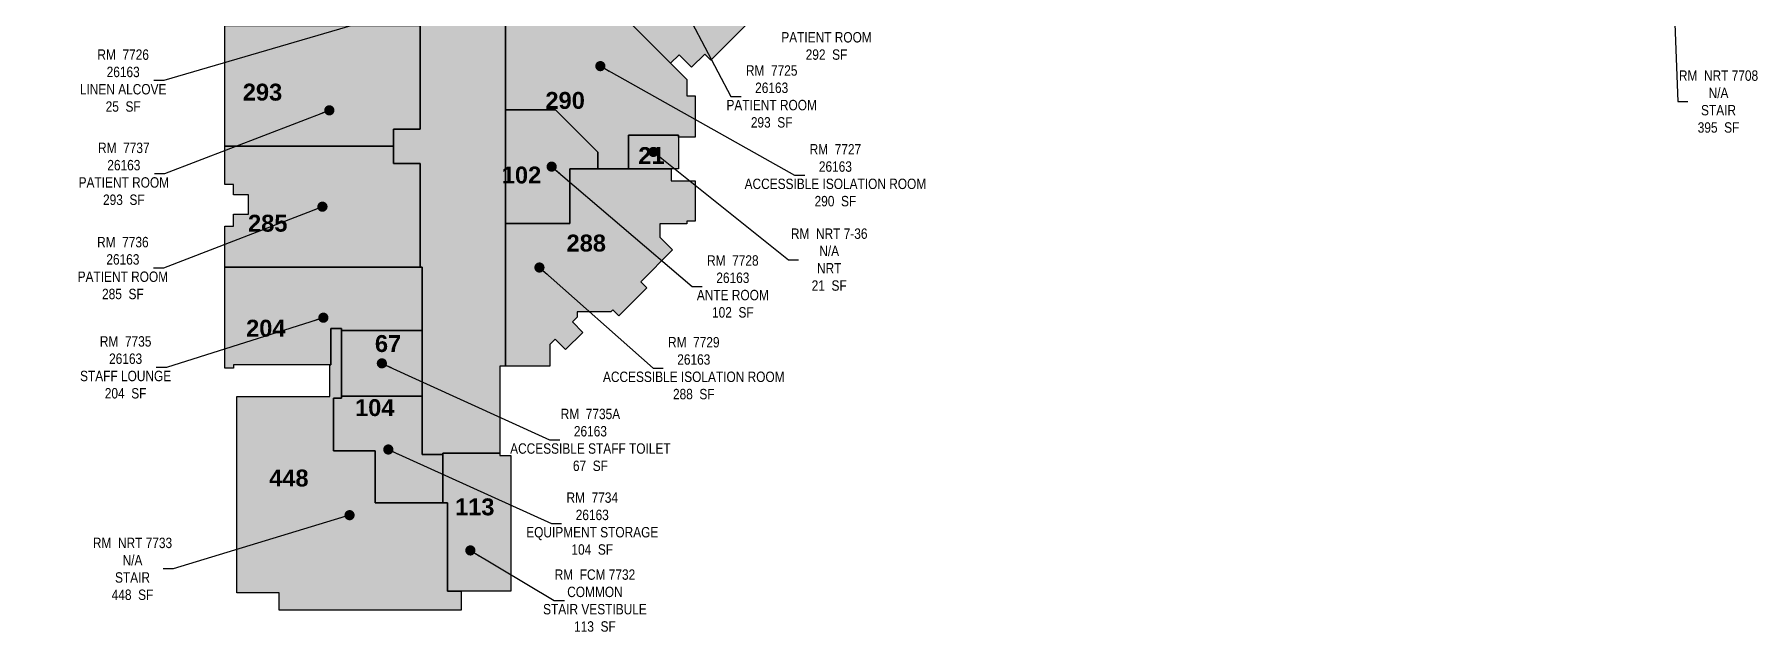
# Model space of a CAD drawing. Header units: inches. Extents: x -298 to 3431, y 1871 to 4448.
# Drawn here: x -298 to 2009, y 2050 to 2857 of the extents above; entities that cross this region are included whole.
import ezdxf

# ---------------------------------------------------------------- set-up
doc = ezdxf.new("R2010")
doc.units = ezdxf.units.IN
doc.header["$LTSCALE"] = 96
doc.header["$MEASUREMENT"] = 0
doc.layers.get('Defpoints').update_dxf_attribs({"color": 31})
for name, color, linetype in [('0-LABEL', 3, 'Continuous'), ('1-NRT', 200, 'Continuous'), ('1-NRT-PTN', 253, 'Continuous'), ('3-FCM', 190, 'Continuous'), ('3-FCM-PTN', 9, 'Continuous'), ('4-OCC', 6, 'Continuous'), ('4-OCC-PTN', 95, 'Continuous')]:
    doc.layers.add(name, color=color, linetype=linetype)
doc.styles.add('AE-101i$0$Arial_B', font='arialbd.ttf', dxfattribs={"height": 9.132806})
doc.styles.add('ArialN', font='ARIALN.TTF')
doc.dimstyles.new('AB-220', dxfattribs={"dimscale": 220, "dimtxt": 0.070312, "dimasz": 0.0625, "dimexe": 0.0625, "dimexo": 0.125, "dimgap": 0.1875, "dimtad": 0, "dimdec": 4, "dimrnd": 0.0625, "dimzin": 0, "dimdsep": 46, "dimlunit": 4, "dimtxsty": 'ArialN', "dimblk": 'ARCHTICK', "dimcen": 0.0625, "dimclrd": 256, "dimclre": 256, "dimclrt": 256, "dimadec": 0, "dimazin": 0, "dimtfac": 1, "dimtdec": 4, "dimtofl": 0, "dimtmove": 2, "dimatfit": 3, "dimldrblk": 'DOT', "dimfxl": 0, "dimfrac": 2, "dimtolj": 1, "dimtzin": 0, "dimlwd": -1, "dimlwe": -1, "dimarcsym": 0})

# ---------------------------------------------------------------- blocks, each defined once
blk = doc.blocks.new('_ArchTick')
at = {"color": 0, "linetype": 'ByBlock', "const_width": 0.15}
blk.add_lwpolyline([(-0.5, -0.5), (0.5, 0.5)], dxfattribs=at)
blk = doc.blocks.new('_Dot')
at = {"lineweight": -2}
blk.add_line((-0.5, 0), (-1, 0), dxfattribs=at)
at = {"const_width": 0.5}
blk.add_lwpolyline([(-0.25, 0, 1), (0.25, 0, 1)], format="xyb", close=True, dxfattribs=at)

msp = doc.modelspace()

# ---------------------------------------------------------------- hatches: boundary and pattern name
at = {"layer": '1-NRT-PTN'}
h = msp.add_hatch(color=256, dxfattribs=at)
h.dxf.hatch_style = 1
h.paths.add_polyline_path([(571.6, 2720.8), (571.6, 2675.4), (504.1, 2675.4), (504.1, 2720.8)])
h = msp.add_hatch(color=256, dxfattribs=at)
h.dxf.hatch_style = 1
h.paths.add_polyline_path([(260, 2224.7), (260, 2105.3), (278.6, 2105.3), (278.6, 2079.7), (32.7, 2079.7), (32.7, 2103.1), (-24.4, 2103.1), (-24.4, 2368.1), (101.1, 2368.1), (101.1, 2410.7), (102.3, 2410.7), (102.3, 2459.8), (117.1, 2459.8), (117.1, 2365.8), (106.3, 2365.8), (106.3, 2294.6), (162.5, 2294.6), (162.5, 2224.7)])
at = {"layer": '3-FCM-PTN'}
h = msp.add_hatch(color=256, dxfattribs=at)
h.dxf.hatch_style = 1
edge = h.paths.add_edge_path()
edge.add_arc((897.1, 3300.6), 566.7, 128.8584, 140.3777)
edge.add_line((460.6, 3662), (458.6, 3659.7))
edge.add_line((458.6, 3659.7), (456.7, 3657.3))
edge.add_line((456.7, 3657.3), (449.1, 3647.8))
edge.add_line((449.1, 3647.8), (440.5, 3636.3))
edge.add_line((440.5, 3636.3), (431.7, 3624))
edge.add_line((431.7, 3624), (423.1, 3611.3))
edge.add_line((423.1, 3611.3), (415.4, 3599.3))
edge.add_line((415.4, 3599.3), (408, 3586.9))
edge.add_line((408, 3586.9), (403.8, 3579.6))
edge.add_line((403.8, 3579.6), (396.6, 3566.4))
edge.add_line((396.6, 3566.4), (401.9, 3563.6))
edge.add_line((401.9, 3563.6), (381.7, 3521.4))
edge.add_line((381.7, 3521.4), (382.8, 3520.9))
edge.add_line((382.8, 3520.9), (377, 3506.8))
edge.add_line((377, 3506.8), (371.6, 3492.5))
edge.add_line((371.6, 3492.5), (366.6, 3478.1))
edge.add_line((366.6, 3478.1), (361.9, 3463.5))
edge.add_line((361.9, 3463.5), (357.7, 3448.9))
edge.add_line((357.7, 3448.9), (357.7, 3448.9))
edge.add_line((357.7, 3448.9), (357.7, 3402.8))
edge.add_line((357.7, 3402.8), (376.8, 3402.8))
edge.add_line((376.8, 3402.8), (376.8, 3324.4))
edge.add_line((376.8, 3324.4), (335.9, 3324.4))
edge.add_line((335.9, 3324.4), (335.6, 3313.2))
edge.add_line((335.6, 3313.2), (335.5, 3301.3))
edge.add_line((335.5, 3301.3), (335.5, 3138.8))
edge.add_line((335.5, 3138.8), (394.7, 3138.8))
edge.add_line((394.7, 3138.8), (523.7, 3267.8))
edge.add_line((523.7, 3267.8), (774.3, 3518.4))
edge.add_line((774.3, 3518.4), (814.7, 3477.9))
edge.add_line((814.7, 3477.9), (866.3, 3477.9))
edge.add_line((866.3, 3477.9), (866.3, 3359.9))
edge.add_line((866.3, 3359.9), (846.2, 3359.9))
edge.add_line((846.2, 3359.9), (846.2, 3359.6))
edge.add_line((846.2, 3359.6), (781.7, 3359.6))
edge.add_line((781.7, 3359.6), (781.7, 3351))
edge.add_line((781.7, 3351), (776.6, 3351))
edge.add_line((776.6, 3351), (745.9, 3320.3))
edge.add_line((745.9, 3320.3), (738.9, 3327.3))
edge.add_line((738.9, 3327.3), (642, 3230))
edge.add_line((642, 3230), (667.5, 3204.6))
edge.add_line((667.5, 3204.6), (634.5, 3171.6))
edge.add_line((634.5, 3171.6), (609.1, 3197.1))
edge.add_line((609.1, 3197.1), (338.1, 2926.4))
edge.add_line((338.1, 2926.4), (338.1, 2409.2))
edge.add_line((338.1, 2409.2), (330.6, 2409.2))
edge.add_line((330.6, 2409.2), (330.6, 2291.7))
edge.add_line((330.6, 2291.7), (253.8, 2291.7))
edge.add_line((253.8, 2291.7), (253.8, 2289.8))
edge.add_line((253.8, 2289.8), (225.7, 2289.8))
edge.add_line((225.7, 2289.8), (225.7, 2542.7))
edge.add_line((225.7, 2542.7), (223.1, 2542.7))
edge.add_line((223.1, 2542.7), (223.1, 2682.4))
edge.add_line((223.1, 2682.4), (187.1, 2682.4))
edge.add_line((187.1, 2682.4), (187.1, 2729))
edge.add_line((187.1, 2729), (223.1, 2729))
edge.add_line((223.1, 2729), (223.1, 3008.4))
edge.add_line((223.1, 3008.4), (187.1, 3008.4))
edge.add_line((187.1, 3008.4), (187.1, 3055))
edge.add_line((187.1, 3055), (223.1, 3055))
edge.add_line((223.1, 3055), (223.1, 3287.4))
edge.add_line((223.1, 3287.4), (224.5, 3287.4))
edge.add_line((224.5, 3287.4), (224.7, 3291.4))
edge.add_line((224.7, 3291.4), (225.9, 3342.4))
edge.add_line((225.9, 3342.4), (225.9, 3345))
edge.add_line((225.9, 3345), (226.4, 3351.1))
edge.add_line((226.4, 3351.1), (226.8, 3354.5))
edge.add_line((226.8, 3354.5), (232.7, 3405.2))
edge.add_line((232.7, 3405.2), (233.2, 3409.3))
edge.add_line((233.2, 3409.3), (232.1, 3409.4))
edge.add_line((232.1, 3409.4), (232.7, 3413.2))
edge.add_line((232.7, 3413.2), (241.5, 3447.2))
edge.add_line((241.5, 3447.2), (251.4, 3486.1))
edge.add_line((251.4, 3486.1), (263.7, 3524.4))
edge.add_line((263.7, 3524.4), (274.2, 3558))
edge.add_line((274.2, 3558), (275.7, 3561.4))
edge.add_line((275.7, 3561.4), (276.7, 3561))
edge.add_line((276.7, 3561), (278.4, 3564.7))
edge.add_line((278.4, 3564.7), (303.1, 3616.8))
edge.add_line((303.1, 3616.8), (332.4, 3666.2))
edge.add_line((332.4, 3666.2), (334.5, 3669.7))
edge.add_line((334.5, 3669.7), (333.6, 3670.3))
edge.add_line((333.6, 3670.3), (335.7, 3673.5))
edge.add_line((335.7, 3673.5), (357.6, 3701))
edge.add_line((357.6, 3701), (382.5, 3732.6))
edge.add_line((382.5, 3732.6), (382.5, 3732.6))
edge.add_line((382.5, 3732.6), (384.7, 3735.2))
edge.add_line((384.7, 3735.2), (409.2, 3762.5))
edge.add_line((409.2, 3762.5), (432.5, 3788.9))
edge.add_line((432.5, 3788.9), (435.3, 3791.5))
edge.add_line((435.3, 3791.5), (436, 3790.7))
edge.add_line((436, 3790.7), (439.1, 3793.4))
edge.add_line((439.1, 3793.4), (477.8, 3826.6))
edge.add_line((477.8, 3826.6), (482.7, 3830.9))
edge.add_line((482.7, 3830.9), (488.1, 3834.6))
edge.add_line((488.1, 3834.6), (533.1, 3866.6))
edge.add_line((533.1, 3866.6), (566.8, 3885.7))
edge.add_arc((866.2, 3356.6), 607.9, 115.7328, 119.5031, ccw=False)
edge.add_arc((1453.2, 2159.6), 1941, 115.9929, 116.0015, ccw=False)
edge.add_line((602.5, 3904.3), (651.6, 3803.3))
edge.add_line((651.6, 3803.3), (649.4, 3802.3))
edge.add_line((649.4, 3802.3), (639.7, 3797.4))
edge.add_line((639.7, 3797.4), (630.1, 3792.3))
edge.add_line((630.1, 3792.3), (620.6, 3787))
edge.add_line((620.6, 3787), (615.3, 3792.3))
edge.add_line((615.3, 3792.3), (609.3, 3788.8))
edge.add_line((609.3, 3788.8), (603.7, 3785.5))
edge.add_line((603.7, 3785.5), (591.3, 3777.8))
edge.add_line((591.3, 3777.8), (579.1, 3769.8))
edge.add_line((579.1, 3769.8), (567.2, 3761.5))
edge.add_line((567.2, 3761.5), (544, 3743.9))
edge.add_line((544, 3743.9), (541.5, 3742))
edge.add_line((541.5, 3742), (541.6, 3741.9))
edge.add_line((541.6, 3741.9), (541.6, 3741.9))
h = msp.add_hatch(color=256, dxfattribs=at)
h.dxf.hatch_style = 1
h.paths.add_polyline_path([(345.3, 2105.3), (260, 2105.3), (260, 2224.7), (253.8, 2224.7), (253.8, 2291.7), (330.6, 2291.7), (330.6, 2288.5), (345.3, 2288.5)])
at = {"layer": '4-OCC-PTN'}
h = msp.add_hatch(color=36, dxfattribs=at)
h.dxf.hatch_style = 1
h.paths.add_polyline_path([(670.6, 2938.8), (661.3, 2929.4), (692, 2898.8), (615.1, 2821.9), (607, 2829.9), (589.4, 2812.3), (572.5, 2829.3), (561, 2817.9), (426.5, 2952.4), (431.6, 2957.5), (400.5, 2988.6), (510.6, 3098.8)])
h = msp.add_hatch(color=36, dxfattribs=at)
h.dxf.hatch_style = 1
h.paths.add_polyline_path([(426.5, 2952.4), (583, 2795.9), (583, 2773.8), (594.3, 2773.8), (594.3, 2717.8), (571.6, 2717.8), (571.6, 2720.8), (504.1, 2720.8), (504.1, 2675.4), (463, 2675.4), (462.9, 2697.7), (448.6, 2712), (405.7, 2754.9), (338.1, 2754.9), (338.1, 2834.5), (338.1, 2926.4), (342.2, 2930.5), (373.3, 2899.3), (419.5, 2945.4)])
h = msp.add_hatch(color=36, dxfattribs=at)
h.dxf.hatch_style = 1
h.paths.add_polyline_path([(223.1, 2868.6), (223.1, 2729), (187.1, 2729), (187.1, 2705.8), (-40.7, 2705.8), (-40.7, 2868.6)])
h = msp.add_hatch(color=36, dxfattribs=at)
h.dxf.hatch_style = 1
h.paths.add_polyline_path([(462.9, 2697.7), (463, 2675.4), (425, 2675.4), (425, 2601.6), (338.1, 2601.6), (338.1, 2754.9), (405.7, 2754.9), (448.6, 2712)])
h = msp.add_hatch(color=36, dxfattribs=at)
h.dxf.hatch_style = 1
h.paths.add_polyline_path([(223.1, 2682.3), (223.1, 2542.6), (-40.7, 2542.6), (-40.7, 2597.8), (-28.9, 2597.8), (-28.9, 2614.2), (-8.5, 2614.2), (-8.5, 2640), (-28.9, 2640), (-28.9, 2654.3), (-40.7, 2654.3), (-40.7, 2705.8), (187.1, 2705.8), (187.1, 2682.3)])
h = msp.add_hatch(color=36, dxfattribs=at)
h.dxf.hatch_style = 1
h.paths.add_polyline_path([(338.1, 2510.5), (338.1, 2601.6), (425, 2601.6), (425, 2675.4), (561.8, 2675.4), (561.8, 2659.3), (594.3, 2659.3), (594.3, 2604.6), (583, 2604.6), (583, 2601.1), (546.6, 2601.1), (546.6, 2583), (563.6, 2565.9), (520.7, 2523), (528.8, 2514.9), (491, 2477.1), (482.9, 2485.2), (480.2, 2482.5), (435.1, 2482.5), (435.1, 2475.3), (428.5, 2468.8), (442.6, 2454.6), (419.3, 2431.3), (405.2, 2445.4), (398.1, 2438.3), (398.1, 2409.1), (338.1, 2409.1)])
h = msp.add_hatch(color=36, dxfattribs=at)
h.dxf.hatch_style = 1
h.paths.add_polyline_path([(225.7, 2542.6), (225.7, 2457.3), (117.1, 2457.3), (117.1, 2459.8), (102.3, 2459.8), (102.3, 2410.7), (-28.8, 2410.7), (-28.8, 2406.1), (-40.7, 2406.1), (-40.7, 2542.6)])
h = msp.add_hatch(color=36, dxfattribs=at)
h.dxf.hatch_style = 1
h.paths.add_polyline_path([(225.7, 2368.4), (117.1, 2368.4), (117.1, 2410.7), (117.1, 2424.3), (117.1, 2457.3), (225.7, 2457.3)])
h = msp.add_hatch(color=36, dxfattribs=at)
h.dxf.hatch_style = 1
h.paths.add_polyline_path([(253.8, 2289.8), (253.8, 2224.7), (162.5, 2224.7), (162.5, 2294.6), (106.3, 2294.6), (106.3, 2365.8), (117.1, 2365.8), (117.1, 2368.4), (225.7, 2368.4), (225.7, 2289.8)])

# ---------------------------------------------------------------- linework, layer by layer
at = {"layer": '1-NRT'}
for points in [[(571.6, 2720.8), (571.6, 2675.4), (504.1, 2675.4), (504.1, 2720.8)], [(260, 2224.7), (260, 2105.3), (278.6, 2105.3), (278.6, 2079.7), (32.7, 2079.7), (32.7, 2103.1), (-24.4, 2103.1), (-24.4, 2368.1), (101.1, 2368.1), (101.1, 2410.7), (102.3, 2410.7), (102.3, 2459.8), (117.1, 2459.8), (117.1, 2365.8), (106.3, 2365.8), (106.3, 2294.6), (162.5, 2294.6), (162.5, 2224.7), (260, 2224.7)]]:
    msp.add_lwpolyline(points, close=True, dxfattribs=at)
at = {"layer": '3-FCM'}
msp.add_lwpolyline([(338.1, 2926.4), (338.1, 2409.2), (330.6, 2409.2), (330.6, 2291.7), (253.8, 2291.7), (253.8, 2289.8), (225.7, 2289.8), (225.7, 2542.7), (223.1, 2542.7), (223.1, 2682.4), (187.1, 2682.4), (187.1, 2729), (223.1, 2729), (223.1, 3008.4)], dxfattribs=at)
msp.add_lwpolyline([(345.3, 2105.3), (260, 2105.3), (260, 2224.7), (253.8, 2224.7), (253.8, 2291.7), (330.6, 2291.7), (330.6, 2288.5), (345.3, 2288.5)], close=True, dxfattribs=at)
at = {"layer": '4-OCC'}
msp.add_line((405.7, 2754.9), (448.6, 2712), dxfattribs=at)
for points in [[(670.6, 2938.8), (661.3, 2929.4), (692, 2898.8), (615.1, 2821.9), (607, 2829.9), (589.4, 2812.3), (572.5, 2829.3), (561, 2817.9), (426.5, 2952.4), (431.6, 2957.5), (400.5, 2988.6), (510.6, 3098.8), (670.6, 2938.8)], [(426.5, 2952.4), (426.5, 2952.4), (426.5, 2952.4), (583, 2795.9), (583, 2773.8), (594.3, 2773.8), (594.3, 2717.8), (571.6, 2717.8), (571.6, 2720.8), (504.1, 2720.8), (504.1, 2675.4), (463, 2675.4), (462.9, 2697.7), (448.6, 2712), (405.7, 2754.9), (338.1, 2754.9), (338.1, 2834.5), (338.1, 2926.4), (342.2, 2930.5), (373.3, 2899.3), (373.3, 2899.3), (419.5, 2945.4), (426.5, 2952.4)], [(223.1, 2868.6), (223.1, 2729), (187.1, 2729), (187.1, 2705.8), (-40.7, 2705.8), (-40.7, 2868.6)], [(462.9, 2697.7), (463, 2675.4), (425, 2675.4), (425, 2601.6), (338.1, 2601.6), (338.1, 2754.9), (405.7, 2754.9), (448.6, 2712)], [(223.1, 2682.3), (223.1, 2542.6), (-40.7, 2542.6), (-40.7, 2597.8), (-28.9, 2597.8), (-28.9, 2614.2), (-8.5, 2614.2), (-8.5, 2640), (-28.9, 2640), (-28.9, 2654.3), (-40.7, 2654.3), (-40.7, 2705.8), (187.1, 2705.8), (187.1, 2682.3)], [(338.1, 2510.5), (338.1, 2601.6), (425, 2601.6), (425, 2675.4), (561.8, 2675.4), (561.8, 2659.3), (594.3, 2659.3), (594.3, 2604.6), (583, 2604.6), (583, 2601.1), (546.6, 2601.1), (546.6, 2583), (563.6, 2565.9), (520.7, 2523), (528.8, 2514.9), (491, 2477.1), (482.9, 2485.2), (480.2, 2482.5), (435.1, 2482.5), (435.1, 2475.3), (428.5, 2468.8), (442.6, 2454.6), (419.3, 2431.3), (405.2, 2445.4), (398.1, 2438.3), (398.1, 2409.1), (338.1, 2409.1), (338.1, 2510.5)], [(225.7, 2542.6), (225.7, 2457.3), (117.1, 2457.3), (117.1, 2459.8), (102.3, 2459.8), (102.3, 2410.7), (-28.8, 2410.7), (-28.8, 2406.1), (-40.7, 2406.1), (-40.7, 2542.6)], [(225.7, 2368.4), (117.1, 2368.4), (117.1, 2410.7), (117.1, 2424.3), (117.1, 2457.3), (225.7, 2457.3)], [(253.8, 2289.8), (253.8, 2224.7), (162.5, 2224.7), (162.5, 2294.6), (106.3, 2294.6), (106.3, 2365.8), (117.1, 2365.8), (117.1, 2368.4), (225.7, 2368.4), (225.7, 2289.8)]]:
    msp.add_lwpolyline(points, close=True, dxfattribs=at)

# ---------------------------------------------------------------- texts
at = {"layer": '0-LABEL', "char_height": 14, "attachment_point": 5, "style": 'ArialN'}
for s, insert in [('RM  7722\\P26163\\PPATIENT ROOM\\P292  SF', (771.4, 2864.4)), ('RM  7726\\P26163\\PLINEN ALCOVE\\P25  SF', (-177.7, 2794.3)), ('RM  7725\\P26163\\PPATIENT ROOM\\P293  SF', (697.4, 2772.9)), ('RM  NRT 7708\\PN/A\\PSTAIR\\P395  SF', (1975.1, 2766)), ('RM  7737\\P26163\\PPATIENT ROOM\\P293  SF', (-176.8, 2668.5)), ('RM  7727\\P26163\\PACCESSIBLE ISOLATION ROOM\\P290  SF', (783.4, 2666.6)), ('RM  NRT 7-36\\PN/A\\PNRT\\P21  SF', (775, 2552.7)), ('RM  7736\\P26163\\PPATIENT ROOM\\P285  SF', (-178.1, 2541.3)), ('RM  7728\\P26163\\PANTE ROOM\\P102  SF', (645, 2516.5)), ('RM  7735\\P26163\\PSTAFF LOUNGE\\P204  SF', (-174.4, 2407.3)), ('RM  7729\\P26163\\PACCESSIBLE ISOLATION ROOM\\P288  SF', (592.3, 2406.2)), ('RM  7735A\\P26163\\PACCESSIBLE STAFF TOILET\\P67  SF', (452.8, 2309.4)), ('RM  7734\\P26163\\PEQUIPMENT STORAGE\\P104  SF', (455.3, 2196.5)), ('RM  NRT 7733\\PN/A\\PSTAIR\\P448  SF', (-165.1, 2135.4)), ('RM  FCM 7732\\PCOMMON\\PSTAIR VESTIBULE\\P113  SF', (458.9, 2092.6))]:
    msp.add_mtext(s, dxfattribs=dict(at, insert=insert))
at = {"layer": 'Defpoints', "style": 'AE-101i$0$Arial_B'}
for s, p in [('293', (-16.3, 2767.4)), ('290', (392.1, 2756.2)), ('21', (517.4, 2681.8)), ('102', (333.2, 2655.5)), ('285', (-9.2, 2590.5)), ('288', (420.6, 2563.7)), ('204', (-11.8, 2448.8)), ('67', (162, 2428.1)), ('104', (135.2, 2341.6)), ('448', (19.3, 2246.6)), ('113', (270.1, 2207.7))]:
    msp.add_text(s, height=22.83, dxfattribs=at).set_placement(p)

# ---------------------------------------------------------------- leaders
at = {"layer": '0-LABEL', "annotation_type": 0, "has_hookline": 1, "hookline_direction": 0}
for points, text_width in [([(1906, 3127.9), (1920.1, 2766), (1933.8, 2766)], 105), ([(537.8, 2698.1), (720, 2552.7), (733.8, 2552.7)], 101.4)]:
    msp.add_leader(points, dimstyle='AB-220', override={"dimfxl": 0.0625}, dxfattribs=dict(at, text_width=text_width))
at = {"layer": '0-LABEL', "annotation_type": 0, "has_hookline": 1}
for points, hookline_direction, text_width in [([(546.3, 2955.6), (642.4, 2772.9), (656.2, 2772.9)], 0, 119.6), ([(386.9, 2943.9), (-122.7, 2794.3), (-136.5, 2794.3)], 1, 114.7), ([(466.2, 2813.9), (728.4, 2666.6), (742.2, 2666.6)], 0, 243.9), ([(100.5, 2754.2), (-121.8, 2668.5), (-135.6, 2668.5)], 1, 119.6), ([(400.5, 2678.3), (590, 2516.5), (603.7, 2516.5)], 0, 95.9), ([(91.2, 2624.2), (-123.1, 2541.3), (-136.9, 2541.3)], 1, 119.6), ([(384, 2542.1), (537.3, 2406.2), (551.1, 2406.2)], 0, 243.9), ([(92.5, 2474.4), (-119.4, 2407.3), (-133.2, 2407.3)], 1, 121.4), ([(171.4, 2412.8), (397.8, 2309.4), (411.5, 2309.4)], 0, 216.3), ([(180.1, 2296.5), (400.3, 2196.5), (414, 2196.5)], 0, 176.1), ([(127.8, 2207.9), (-110.1, 2135.4), (-123.9, 2135.4)], 1, 104.9), ([(290.8, 2160.3), (403.9, 2092.6), (417.7, 2092.6)], 0, 138.3)]:
    msp.add_leader(points, dimstyle='AB-220', dxfattribs=dict(at, hookline_direction=hookline_direction, text_width=text_width))

doc.saveas('drawing.dxf')
